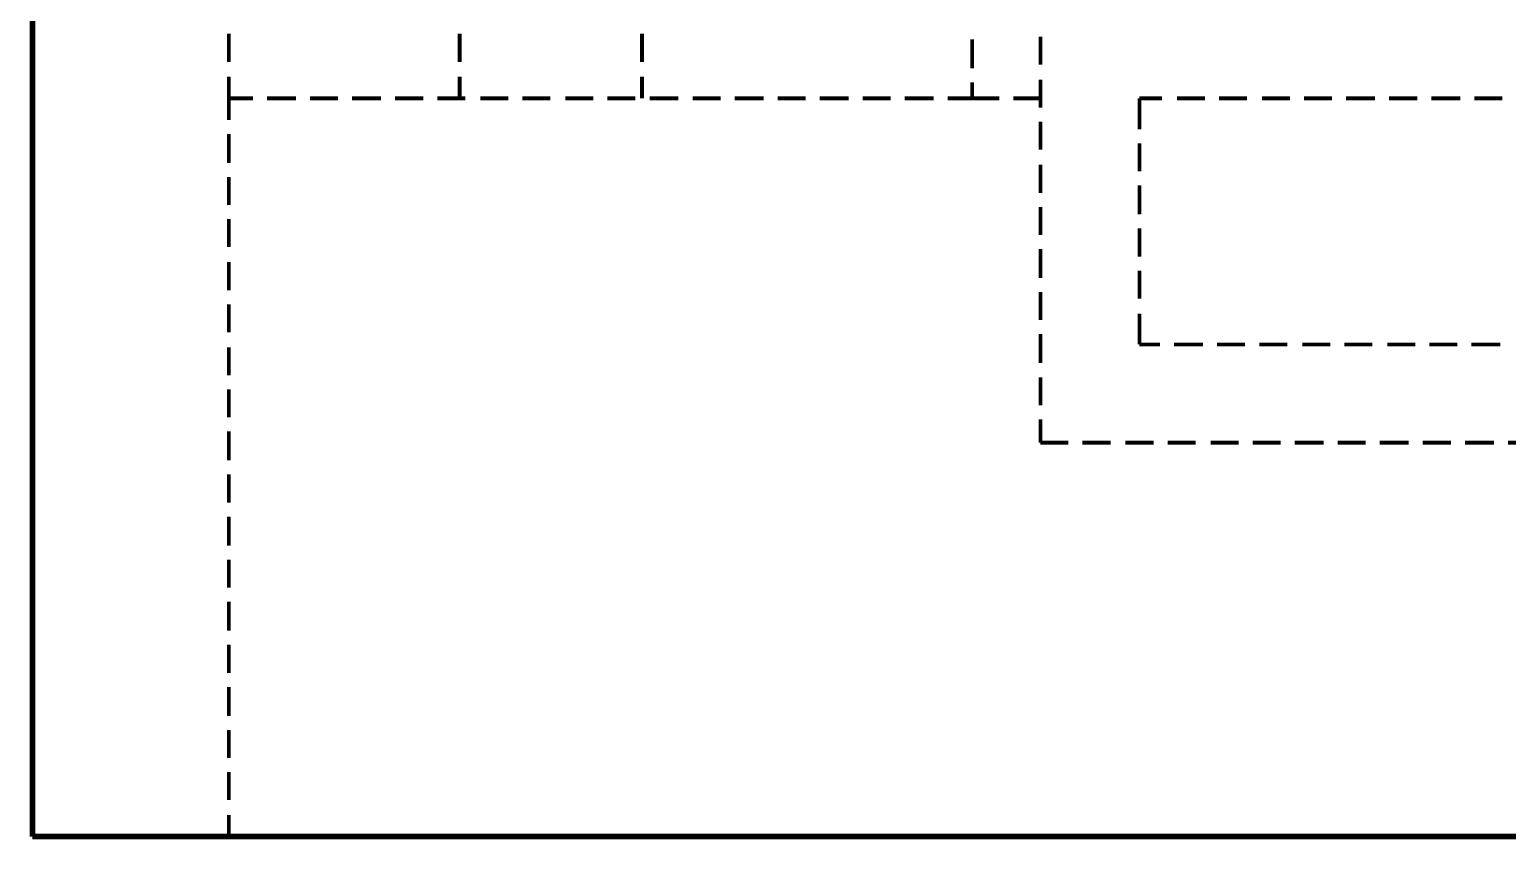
# Model space of a CAD drawing. Extents: x 0.1 to 11.6, y 0.3 to 16.2.
# Drawn here: x 4.557 to 7.191, y 5.912 to 7.354 of the extents above; entities that cross this region are included whole.
import ezdxf

# ---------------------------------------------------------------- set-up
doc = ezdxf.new("R2010")
doc.units = 0
doc.header["$MEASUREMENT"] = 0

msp = doc.modelspace()

# ---------------------------------------------------------------- linework, layer by layer
at = {"color": 0}
for points, const_width in [([(4.56168, 5.91667), (4.56168, 9.22835)], 0.01), ([(4.91168, 7.29665), (4.91168, 7.34668)], 0.00667), ([(5.32335, 7.29665), (5.32335, 7.34668)], 0.00667), ([(5.64833, 7.29665), (5.64833, 7.34668)], 0.00667), ([(6.23665, 7.285), (6.23665, 7.33664)], 0.00667), ([(6.35835, 7.34169), (6.35835, 7.29167)], 0.00667), ([(4.91168, 7.23167), (4.91168, 7.27001)], 0.00667), ([(5.32335, 7.23167), (5.32335, 7.27001)], 0.00667), ([(5.64833, 7.23167), (5.64833, 7.27001)], 0.00667), ([(6.23665, 7.23167), (6.23665, 7.25999)], 0.00667), ([(6.35835, 7.26497), (6.35835, 7.215)], 0.00667), ([(4.91168, 7.19336), (4.91168, 7.23167)], 0.00667), ([(4.91168, 7.23167), (4.95503, 7.23167)], 0.00667), ([(4.97999, 7.23167), (5.03168, 7.23167)], 0.00667), ([(5.05664, 7.23167), (5.10667, 7.23167)], 0.00667), ([(5.13167, 7.23167), (5.18332, 7.23167)], 0.00667), ([(5.20833, 7.23167), (5.25836, 7.23167)], 0.00667), ([(5.28331, 7.23167), (5.33333, 7.23167)], 0.00667), ([(5.36003, 7.23167), (5.41, 7.23167)], 0.00667), ([(5.435, 7.23167), (5.48503, 7.23167)], 0.00667), ([(5.51167, 7.23167), (5.56168, 7.23167)], 0.00667), ([(5.58664, 7.23167), (5.63667, 7.23167)], 0.00667), ([(5.66168, 7.23167), (5.71332, 7.23167)], 0.00667), ([(5.73833, 7.23167), (5.78836, 7.23167)], 0.00667), ([(5.81332, 7.23167), (5.86501, 7.23167)], 0.00667), ([(5.88997, 7.23167), (5.94, 7.23167)], 0.00667), ([(5.965, 7.23167), (6.01665, 7.23167)], 0.00667), ([(6.04167, 7.23167), (6.09169, 7.23167)], 0.00667), ([(6.11664, 7.23167), (6.16835, 7.23167)], 0.00667), ([(6.19336, 7.23167), (6.23665, 7.23167)], 0.00667), ([(6.23665, 7.23167), (6.285, 7.23167)], 0.00667), ([(6.31, 7.23167), (6.35835, 7.23167)], 0.00667), ([(6.535, 7.23167), (6.57497, 7.23167)], 0.00667), ([(6.535, 7.17665), (6.535, 7.23167)], 0.00667), ([(6.60167, 7.23167), (6.65169, 7.23167)], 0.00667), ([(6.67665, 7.23167), (6.72667, 7.23167)], 0.00667), ([(6.75331, 7.23167), (6.80333, 7.23167)], 0.00667), ([(6.82835, 7.23167), (6.87831, 7.23167)], 0.00667), ([(6.90332, 7.23167), (6.95503, 7.23167)], 0.00667), ([(6.97999, 7.23167), (7.03, 7.23167)], 0.00667), ([(7.05501, 7.23167), (7.10667, 7.23167)], 0.00667), ([(7.13167, 7.23167), (7.18164, 7.23167)], 0.00667), ([(6.35835, 7.19), (6.35835, 7.13997)], 0.00667), ([(4.91168, 7.11664), (4.91168, 7.16835)], 0.00667), ([(6.535, 7.10167), (6.535, 7.15169)], 0.00667), ([(6.35835, 7.11333), (6.35835, 7.06332)], 0.00667), ([(4.91168, 7.04167), (4.91168, 7.09169)], 0.00667), ([(6.535, 7.02501), (6.535, 7.07667)], 0.00667), ([(6.35835, 7.03836), (6.35835, 6.98833)], 0.00667), ([(4.91168, 6.96669), (4.91168, 7.01665)], 0.00667), ([(6.535, 6.94997), (6.535, 7)], 0.00667), ([(6.35835, 6.96332), (6.35835, 6.91168)], 0.00667), ([(4.91168, 6.88997), (4.91168, 6.94)], 0.00667), ([(6.535, 6.875), (6.535, 6.92503)], 0.00667), ([(6.35835, 6.88667), (6.35835, 6.83664)], 0.00667), ([(4.91168, 6.815), (4.91168, 6.86501)], 0.00667), ([(6.535, 6.79335), (6.535, 6.84831)], 0.00667), ([(6.35835, 6.81168), (6.35835, 6.75999)], 0.00667), ([(6.57167, 6.79335), (6.535, 6.79335)], 0.00667), ([(6.64833, 6.79335), (6.59668, 6.79335)], 0.00667), ([(6.72331, 6.79335), (6.67333, 6.79335)], 0.00667), ([(6.79833, 6.79335), (6.74832, 6.79335)], 0.00667), ([(6.875, 6.79335), (6.82497, 6.79335)], 0.00667), ([(6.94997, 6.79335), (6.90001, 6.79335)], 0.00667), ([(7.02669, 6.79335), (6.97667, 6.79335)], 0.00667), ([(7.10167, 6.79335), (7.05165, 6.79335)], 0.00667), ([(7.17833, 6.79335), (7.12668, 6.79335)], 0.00667), ([(4.91168, 6.73833), (4.91168, 6.78836)], 0.00667), ([(6.35835, 6.73503), (6.35835, 6.685)], 0.00667), ([(4.91168, 6.66336), (4.91168, 6.71332)], 0.00667), ([(4.91168, 6.58664), (4.91168, 6.63835)], 0.00667), ([(6.35835, 6.66), (6.35835, 6.61833)], 0.00667), ([(6.35835, 6.61833), (6.40831, 6.61833)], 0.00667), ([(6.43332, 6.61833), (6.48335, 6.61833)], 0.00667), ([(6.50999, 6.61833), (6.56, 6.61833)], 0.00667), ([(6.58501, 6.61833), (6.63499, 6.61833)], 0.00667), ([(6.66168, 6.61833), (6.71164, 6.61833)], 0.00667), ([(6.73665, 6.61833), (6.78668, 6.61833)], 0.00667), ([(6.81168, 6.61833), (6.86333, 6.61833)], 0.00667), ([(6.88835, 6.61833), (6.93832, 6.61833)], 0.00667), ([(6.96332, 6.61833), (7.01497, 6.61833)], 0.00667), ([(7.03999, 6.61833), (7.09, 6.61833)], 0.00667), ([(7.11501, 6.61833), (7.16667, 6.61833)], 0.00667), ([(7.19168, 6.61833), (7.24164, 6.61833)], 0.00667), ([(4.91168, 6.51167), (4.91168, 6.56168)], 0.00667), ([(4.91168, 6.435), (4.91168, 6.48665)], 0.00667), ([(4.91168, 6.36003), (4.91168, 6.41)], 0.00667), ([(4.91168, 6.28331), (4.91168, 6.33501)], 0.00667), ([(4.91168, 6.20833), (4.91168, 6.25836)], 0.00667), ([(4.91168, 6.13167), (4.91168, 6.18332)], 0.00667), ([(4.91168, 6.05664), (4.91168, 6.10667)], 0.00667), ([(4.91168, 5.98167), (4.91168, 6.03168)], 0.00667), ([(4.91168, 5.91667), (4.91168, 5.95503)], 0.00667), ([(7.84999, 5.91667), (4.56168, 5.91667)], 0.01)]:
    msp.add_lwpolyline(points, dxfattribs=dict(at, const_width=const_width))

doc.saveas('drawing.dxf')
